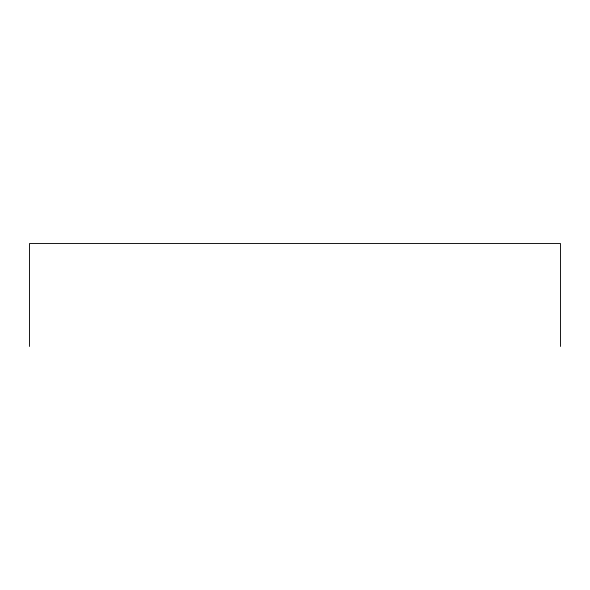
<?xml version="1.0" encoding="UTF-8"?>
<svg xmlns="http://www.w3.org/2000/svg" width="590" height="590" viewBox="0 0 590 590"><rect width="100%" height="100%" fill="white"/><g stroke="black" fill="none" stroke-linecap="round" stroke-linejoin="round"><path stroke-width="0.89" d="M560.5 346.455L560.5 243.545L29.5 243.545L29.5 346.455"/></g></svg>
